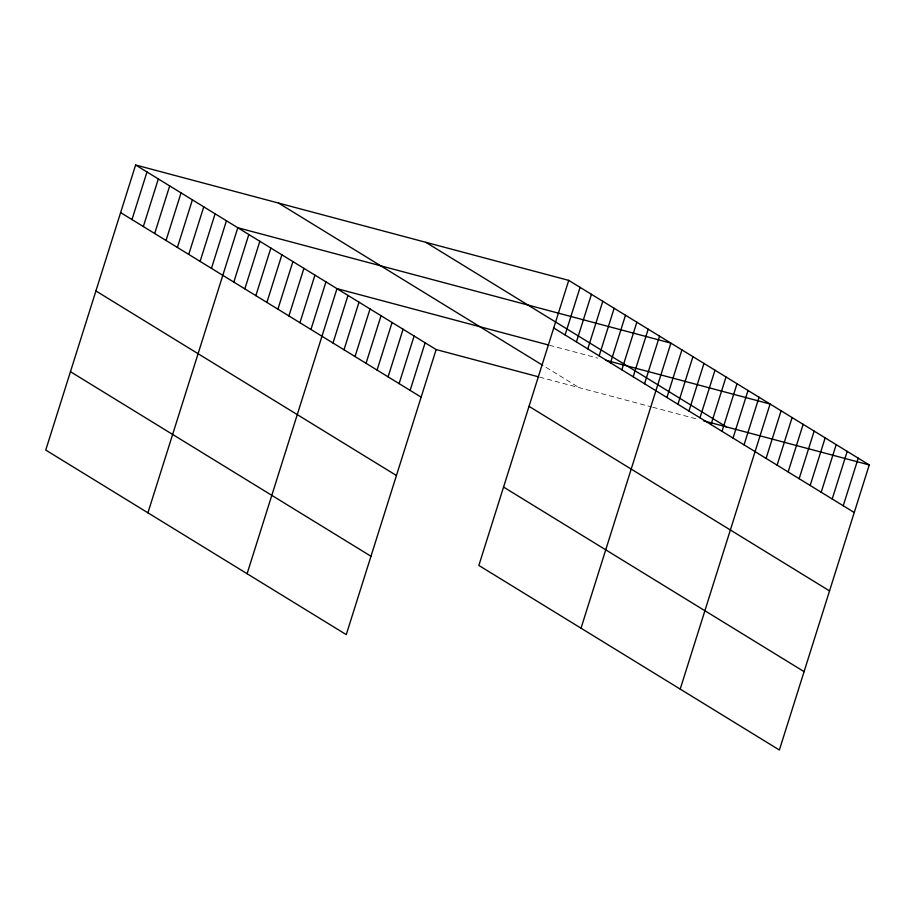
<?xml version="1.0" encoding="UTF-8"?>
<svg xmlns="http://www.w3.org/2000/svg" width="915" height="915" viewBox="0 0 915 915"><rect width="100%" height="100%" fill="white"/><g stroke="black" fill="none" stroke-linecap="round" stroke-linejoin="round"><path stroke-width="0.69" stroke-dasharray="4.58 3.43" d="M549.515 345.275L597.701 358.108M539.598 377.117L651.366 406.889M652.704 407.244L696.875 419.013M546.015 367.327L579.069 387.628"/><path stroke-width="1.37" d="M135.626 164.997L45.75 450.066L346.27 634.621L436.146 349.553L135.626 164.997L568.73 280.379L869.25 464.934L779.374 750.003L478.854 565.447L568.73 280.379M131.977 219.566L146.983 171.974M143.335 226.543L158.341 178.94M154.681 233.508L169.687 185.917M166.038 240.485L181.044 192.893M177.384 247.45L192.39 199.859M188.742 254.427L203.748 206.836M200.099 261.393L215.105 213.801M211.445 268.37L226.451 220.778M147.921 512.812L237.808 227.744L670.912 343.125L581.025 628.193M233.817 282.106L248.823 234.514M244.843 288.877L259.849 241.286M255.857 295.637L270.863 248.045M266.883 302.407L281.889 254.816M277.897 309.178L292.903 261.587M288.911 315.938L303.917 268.347M299.937 322.709L314.943 275.118M310.951 329.48L325.957 281.889M247.096 573.716L336.983 288.648L548.177 344.909M332.991 343.011L347.997 295.419M344.006 349.782L359.012 302.19M355.031 356.541L370.037 308.95M366.046 363.312L381.052 315.721M377.072 370.083L392.078 322.492M388.086 376.843L403.092 329.251M399.1 383.614L414.106 336.022M410.126 390.385L425.132 342.782M565.081 334.947L580.087 287.356M576.427 341.913L591.433 294.321M587.785 348.89L602.791 301.298M599.142 355.866L614.148 308.263M610.488 362.832L625.494 315.24M621.845 369.809L636.851 322.217M633.191 376.774L648.197 329.183M644.549 383.751L659.555 336.16M666.921 397.487L681.927 349.896M677.935 404.258L692.941 356.667M688.961 411.018L703.967 363.427M699.975 417.789L714.981 370.198M711.001 424.56L726.007 376.969M722.015 431.32L737.021 383.728M733.029 438.091L748.035 390.499M744.055 444.862L759.061 397.259M680.2 689.098L770.075 404.03L605.741 360.247M766.095 458.392L781.101 410.801M777.11 465.152L792.115 417.56M788.135 471.923L803.141 424.331M799.15 478.694L814.156 431.102M810.164 485.453L825.17 437.862M821.19 492.224L836.196 444.633M832.204 498.995L847.21 451.404M843.23 505.755L858.236 458.163M436.146 349.553L538.237 376.751M703.566 420.797L869.25 464.934M425.807 242.303L726.327 426.859M553.724 327.97L854.244 512.526M278.549 203.073L542.709 365.302M529.019 406.34L829.539 590.896M120.62 212.589L421.14 397.144M503.559 487.077L804.079 671.633M95.915 290.959L396.435 475.514M70.455 371.696L370.975 556.251"/></g></svg>
